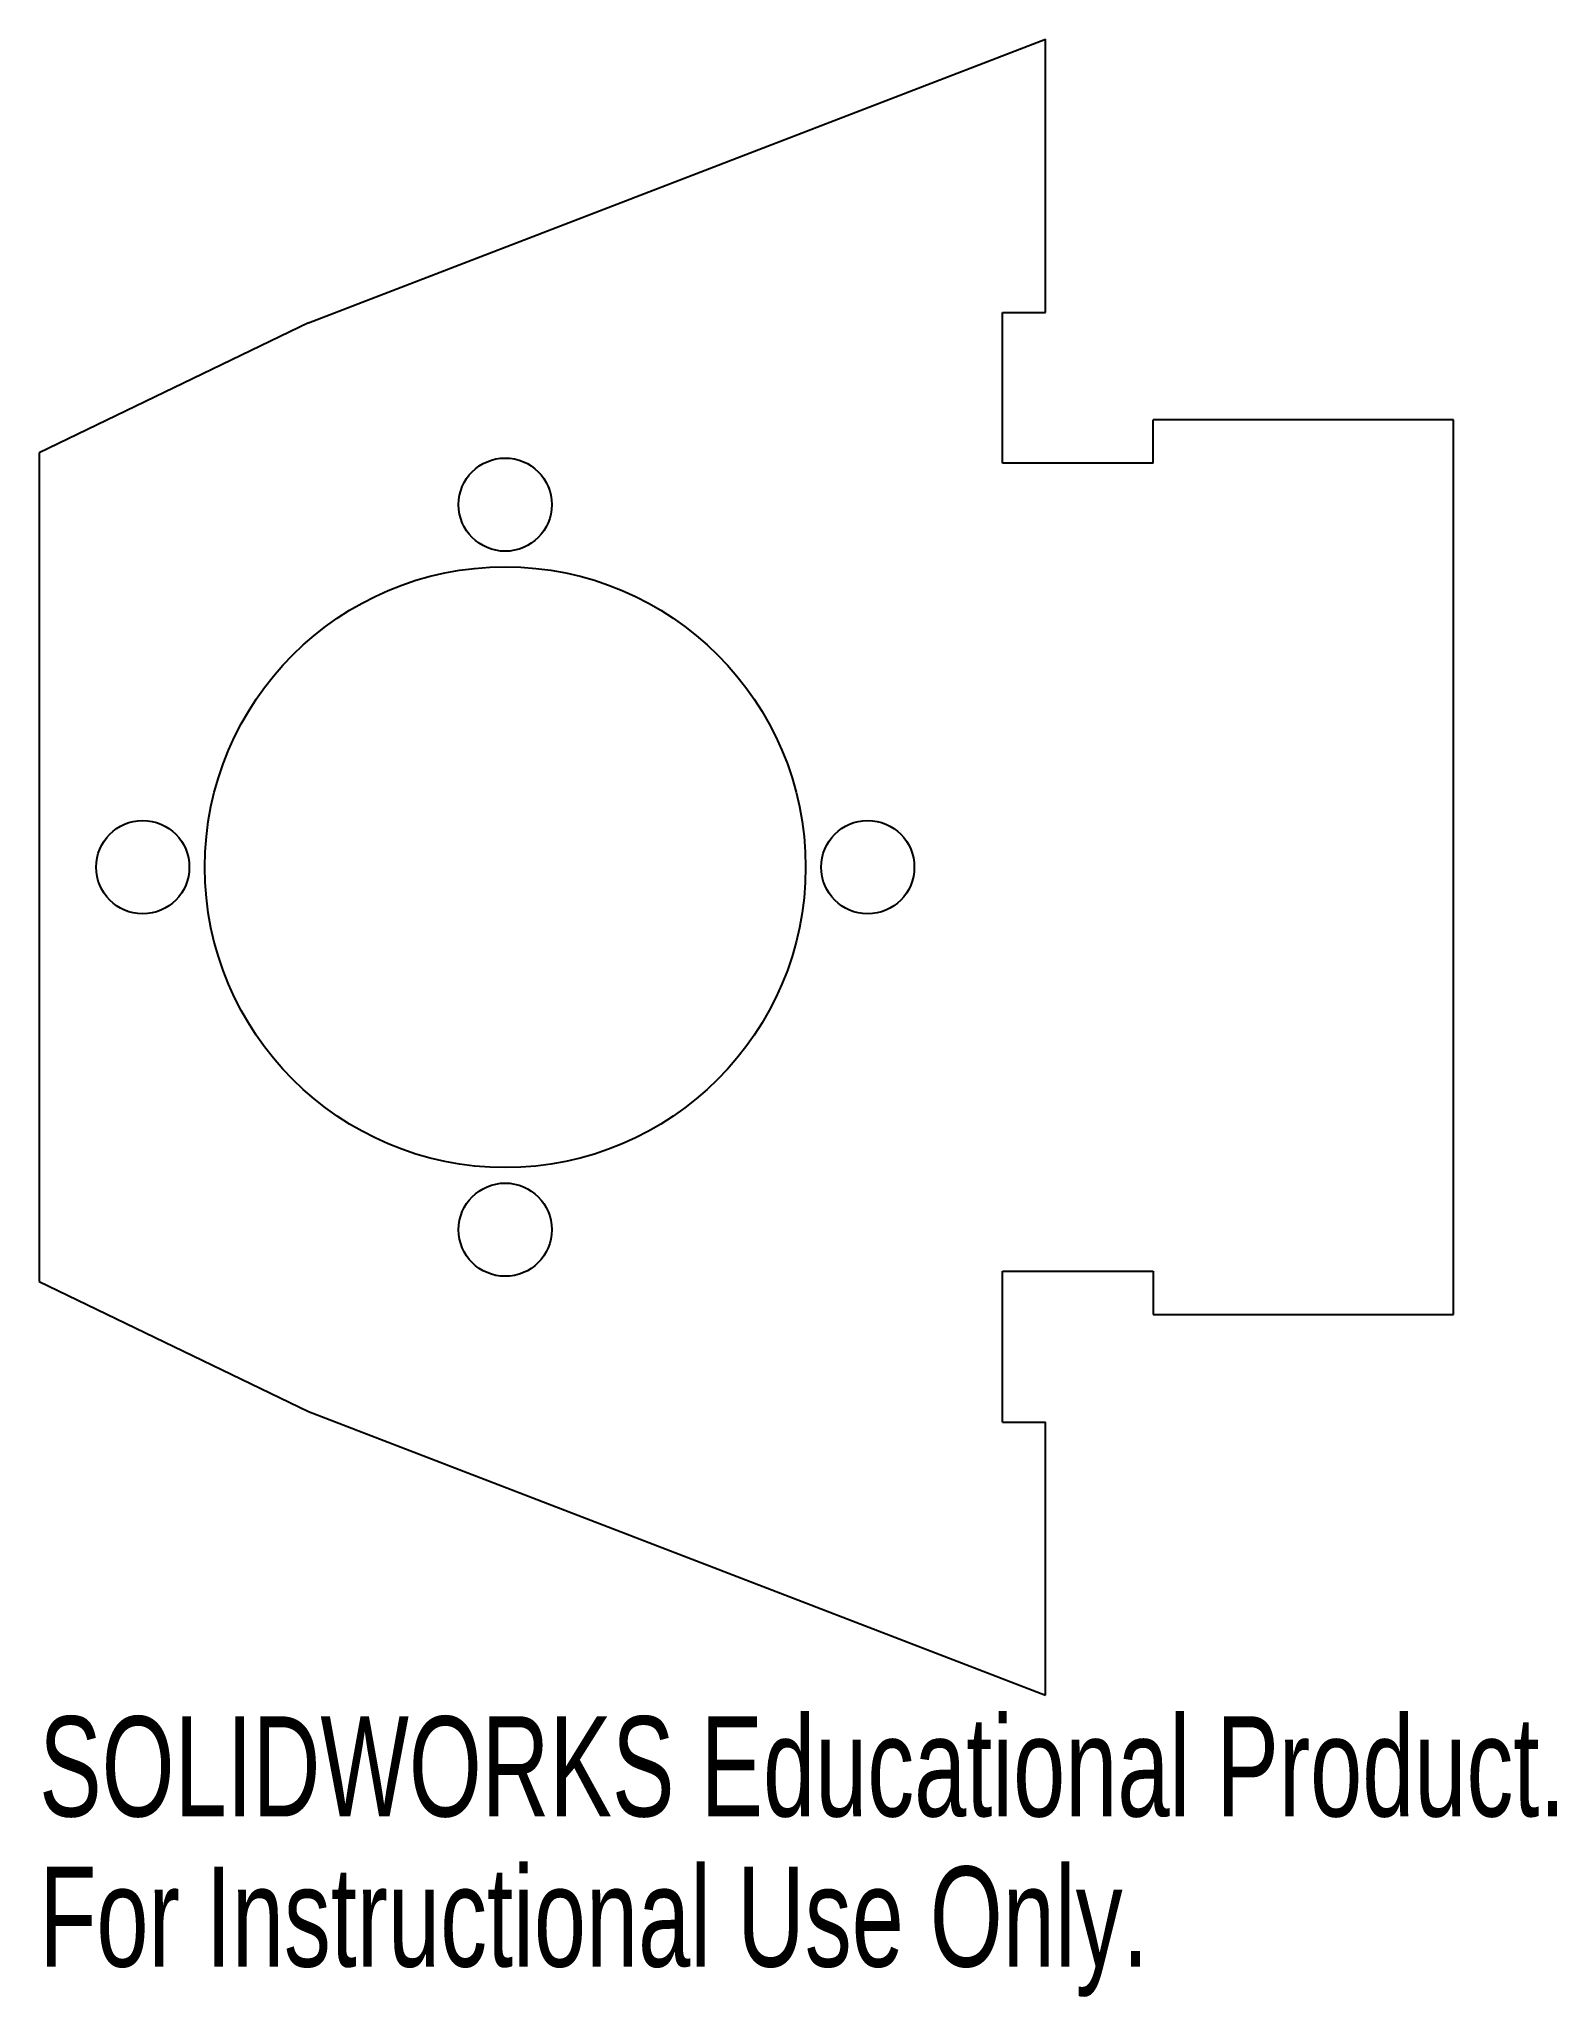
# Model space of a CAD drawing. Header units: millimetres. Extents: x 0 to 73.3, y -29.5 to 65.
import ezdxf

# ---------------------------------------------------------------- set-up
doc = ezdxf.new("R2010")
doc.units = ezdxf.units.MM
doc.styles.add('SLDTEXTSTYLE0', font='TXT', dxfattribs={"width": 0.7})

msp = doc.modelspace()

# ---------------------------------------------------------------- linework, layer by layer
at = {"color": 7, "linetype": 'Continuous', "lineweight": 25}
for p, q in [((13, 51.283), (48.586, 64.97)), ((48.586, 51.783), (48.586, 64.97)), ((13, 51.283), (0, 45)), ((46.5, 51.783), (48.586, 51.783)), ((46.5, 44.5), (46.5, 51.783)), ((53.783, 44.5), (53.783, 46.586)), ((68.283, 46.586), (53.783, 46.586)), ((68.283, 3.414), (68.283, 46.586)), ((0, 45), (0, 5)), ((53.783, 44.5), (46.5, 44.5)), ((0, 5), (13, -1.283)), ((46.5, -1.783), (46.5, 5.5)), ((46.5, 5.5), (53.783, 5.5)), ((53.783, 5.5), (53.783, 3.414)), ((53.783, 3.414), (68.283, 3.414)), ((13, -1.283), (48.586, -14.97)), ((46.5, -1.783), (48.586, -1.783)), ((48.586, -14.97), (48.586, -1.783))]:
    msp.add_line(p, q, dxfattribs=at)
for centre, radius in [((22.5, 42.5), 2.25), ((22.5, 25), 14.5), ((5, 25), 2.25), ((40, 25), 2.25), ((22.5, 7.5), 2.25)]:
    msp.add_circle(centre, radius, dxfattribs=at)

# ---------------------------------------------------------------- texts
at = {"color": 7, "linetype": 'Continuous', "char_height": 4.83362, "attachment_point": 1, "style": 'SLDTEXTSTYLE0'}
for s, insert in [('SOLIDWORKS Educational Product.', (0, -15.99)), ('For Instructional Use Only.', (0, -23.24))]:
    msp.add_mtext(s, dxfattribs=dict(at, insert=insert))

doc.saveas('drawing.dxf')
